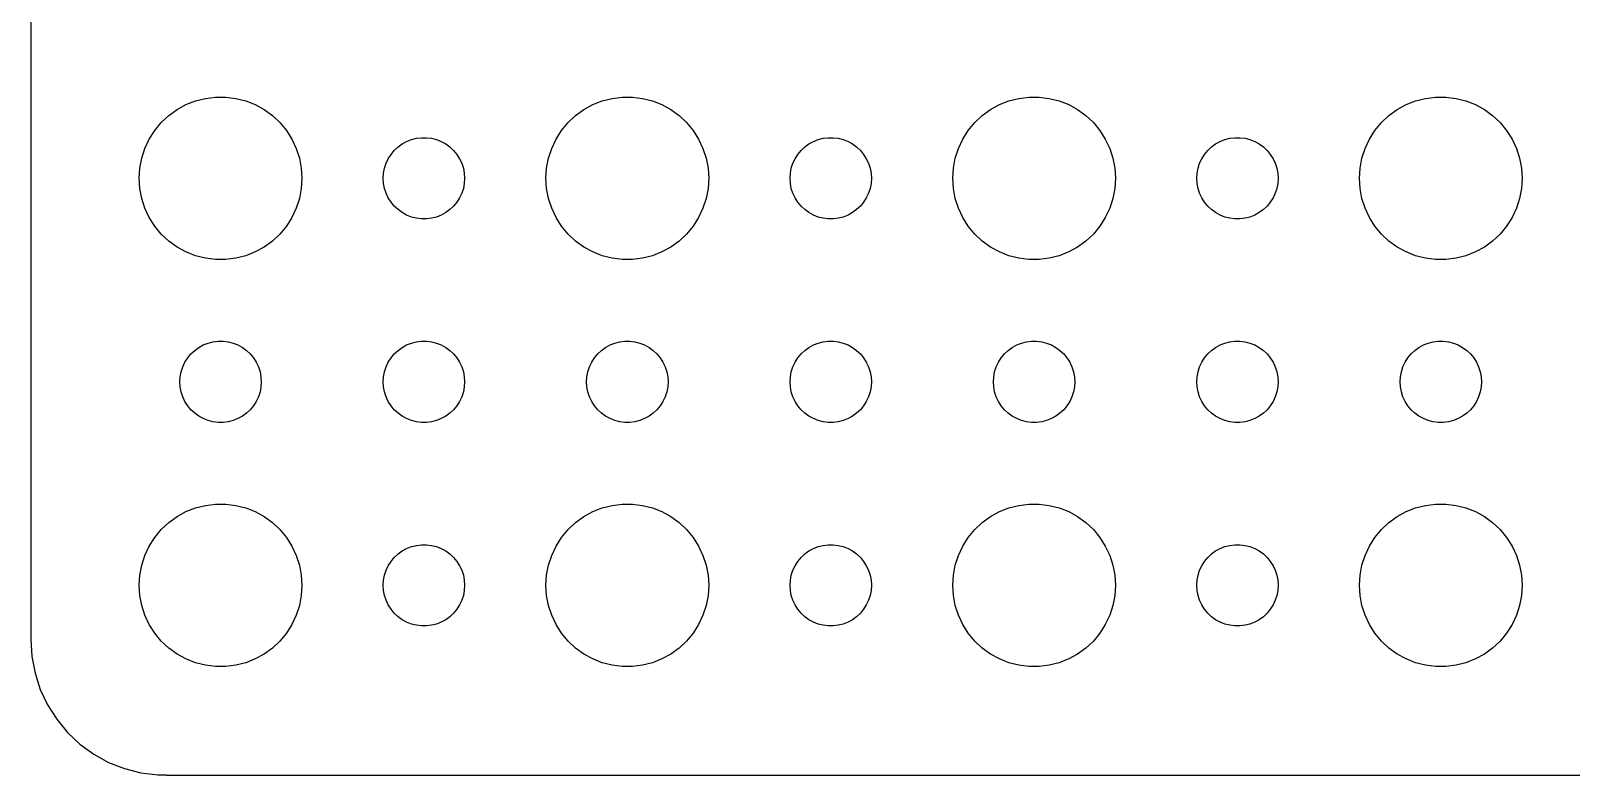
# Model space of a CAD drawing. Extents: x -60 to 60, y -59 to 59.
# Drawn here: x -59.5 to -2.7, y -59.5 to -32.1 of the extents above; entities that cross this region are included whole.
import ezdxf

# ---------------------------------------------------------------- set-up
doc = ezdxf.new("R2010")
doc.units = 0
doc.layers.get('0').update_dxf_attribs({"linetype": 'CONTINUOUS'})

msp = doc.modelspace()

# ---------------------------------------------------------------- linework, layer by layer
msp.add_lwpolyline([(-59.5, 54.5), (-59.5, -54.5), (-59.4606, -55.1267), (-59.3429, -55.7434), (-59.1489, -56.3406), (-58.8815, -56.9088), (-58.5451, -57.4389), (-58.1448, -57.9227), (-57.6871, -58.3526), (-57.1791, -58.7216), (-56.6289, -59.0241), (-56.0451, -59.2553), (-55.4369, -59.4114), (-54.814, -59.4901), (-54.5, -59.4901), (-54.5, -59.497), (54.5, -59.497)])
for points in [[(-52.6884, -40.4941), (-53.0621, -40.4469), (-53.4271, -40.3532), (-53.7773, -40.2145), (-54.1075, -40.033), (-54.4123, -39.8115), (-54.6869, -39.5536), (-54.9271, -39.2634), (-55.1289, -38.9453), (-55.2893, -38.6044), (-55.4057, -38.2461), (-55.4763, -37.876), (-55.5, -37.5), (-55.4763, -37.124), (-55.4057, -36.7539), (-55.2893, -36.3956), (-55.1289, -36.0547), (-54.9271, -35.7366), (-54.6869, -35.4464), (-54.4123, -35.1885), (-54.1075, -34.967), (-53.7773, -34.7855), (-53.4271, -34.6468), (-53.0621, -34.5531), (-52.6884, -34.5059), (-52.3116, -34.5059), (-51.9379, -34.5531), (-51.5729, -34.6468), (-51.2227, -34.7855), (-50.8925, -34.967), (-50.5877, -35.1885), (-50.3131, -35.4464), (-50.0729, -35.7366), (-49.8711, -36.0547), (-49.7107, -36.3956), (-49.5943, -36.7539), (-49.5237, -37.124), (-49.5, -37.5), (-49.5237, -37.876), (-49.5943, -38.2461), (-49.7107, -38.6044), (-49.8711, -38.9453), (-50.0729, -39.2634), (-50.3131, -39.5536), (-50.5877, -39.8115), (-50.8925, -40.033), (-51.2227, -40.2145), (-51.5729, -40.3532), (-51.9379, -40.4469), (-52.3116, -40.4941)], [(-37.6884, -40.4941), (-38.0621, -40.4469), (-38.4271, -40.3532), (-38.7773, -40.2145), (-39.1075, -40.033), (-39.4123, -39.8115), (-39.6869, -39.5536), (-39.9271, -39.2634), (-40.1289, -38.9453), (-40.2893, -38.6044), (-40.4057, -38.2461), (-40.4763, -37.876), (-40.5, -37.5), (-40.4763, -37.124), (-40.4057, -36.7539), (-40.2893, -36.3956), (-40.1289, -36.0547), (-39.9271, -35.7366), (-39.6869, -35.4464), (-39.4123, -35.1885), (-39.1075, -34.967), (-38.7773, -34.7855), (-38.4271, -34.6468), (-38.0621, -34.5531), (-37.6884, -34.5059), (-37.3116, -34.5059), (-36.9379, -34.5531), (-36.5729, -34.6468), (-36.2227, -34.7855), (-35.8925, -34.967), (-35.5877, -35.1885), (-35.3131, -35.4464), (-35.0729, -35.7366), (-34.8711, -36.0547), (-34.7107, -36.3956), (-34.5943, -36.7539), (-34.5237, -37.124), (-34.5, -37.5), (-34.5237, -37.876), (-34.5943, -38.2461), (-34.7107, -38.6044), (-34.8711, -38.9453), (-35.0729, -39.2634), (-35.3131, -39.5536), (-35.5877, -39.8115), (-35.8925, -40.033), (-36.2227, -40.2145), (-36.5729, -40.3532), (-36.9379, -40.4469), (-37.3116, -40.4941)], [(-22.6884, -40.4941), (-23.0621, -40.4469), (-23.4271, -40.3532), (-23.7773, -40.2145), (-24.1075, -40.033), (-24.4123, -39.8115), (-24.6869, -39.5536), (-24.9271, -39.2634), (-25.1289, -38.9453), (-25.2893, -38.6044), (-25.4057, -38.2461), (-25.4763, -37.876), (-25.5, -37.5), (-25.4763, -37.124), (-25.4057, -36.7539), (-25.2893, -36.3956), (-25.1289, -36.0547), (-24.9271, -35.7366), (-24.6869, -35.4464), (-24.4123, -35.1885), (-24.1075, -34.967), (-23.7773, -34.7855), (-23.4271, -34.6468), (-23.0621, -34.5531), (-22.6884, -34.5059), (-22.3116, -34.5059), (-21.9379, -34.5531), (-21.5729, -34.6468), (-21.2227, -34.7855), (-20.8925, -34.967), (-20.5877, -35.1885), (-20.3131, -35.4464), (-20.0729, -35.7366), (-19.8711, -36.0547), (-19.7107, -36.3956), (-19.5943, -36.7539), (-19.5237, -37.124), (-19.5, -37.5), (-19.5237, -37.876), (-19.5943, -38.2461), (-19.7107, -38.6044), (-19.8711, -38.9453), (-20.0729, -39.2634), (-20.3131, -39.5536), (-20.5877, -39.8115), (-20.8925, -40.033), (-21.2227, -40.2145), (-21.5729, -40.3532), (-21.9379, -40.4469), (-22.3116, -40.4941)], [(-7.68837, -40.4941), (-8.06214, -40.4469), (-8.42705, -40.3532), (-8.77734, -40.2145), (-9.10748, -40.033), (-9.41227, -39.8115), (-9.68691, -39.5536), (-9.92705, -39.2634), (-10.1289, -38.9453), (-10.2893, -38.6044), (-10.4057, -38.2461), (-10.4763, -37.876), (-10.5, -37.5), (-10.4763, -37.124), (-10.4057, -36.7539), (-10.2893, -36.3956), (-10.1289, -36.0547), (-9.92705, -35.7366), (-9.68691, -35.4464), (-9.41227, -35.1885), (-9.10748, -34.967), (-8.77734, -34.7855), (-8.42705, -34.6468), (-8.06214, -34.5531), (-7.68837, -34.5059), (-7.31163, -34.5059), (-6.93786, -34.5531), (-6.57295, -34.6468), (-6.22266, -34.7855), (-5.89252, -34.967), (-5.58773, -35.1885), (-5.31309, -35.4464), (-5.07295, -35.7366), (-4.87108, -36.0547), (-4.71067, -36.3956), (-4.59425, -36.7539), (-4.52366, -37.124), (-4.5, -37.5), (-4.52366, -37.876), (-4.59425, -38.2461), (-4.71067, -38.6044), (-4.87108, -38.9453), (-5.07295, -39.2634), (-5.31309, -39.5536), (-5.58773, -39.8115), (-5.89252, -40.033), (-6.22266, -40.2145), (-6.57295, -40.3532), (-6.93786, -40.4469), (-7.31163, -40.4941)], [(-45.0942, -38.997), (-45.2811, -38.9734), (-45.4635, -38.9266), (-45.6387, -38.8572), (-45.8037, -38.7665), (-45.9561, -38.6558), (-46.0935, -38.5268), (-46.2135, -38.3817), (-46.3145, -38.2226), (-46.3947, -38.0522), (-46.4529, -37.873), (-46.4882, -37.688), (-46.5, -37.5), (-46.4882, -37.312), (-46.4529, -37.127), (-46.3947, -36.9478), (-46.3145, -36.7774), (-46.2135, -36.6183), (-46.0935, -36.4732), (-45.9561, -36.3442), (-45.8037, -36.2335), (-45.6387, -36.1428), (-45.4635, -36.0734), (-45.2811, -36.0266), (-45.0942, -36.003), (-44.9058, -36.003), (-44.7189, -36.0266), (-44.5365, -36.0734), (-44.3613, -36.1428), (-44.1963, -36.2335), (-44.0439, -36.3442), (-43.9065, -36.4732), (-43.7865, -36.6183), (-43.6855, -36.7774), (-43.6053, -36.9478), (-43.5471, -37.127), (-43.5118, -37.312), (-43.5, -37.5), (-43.5118, -37.688), (-43.5471, -37.873), (-43.6053, -38.0522), (-43.6855, -38.2226), (-43.7865, -38.3817), (-43.9065, -38.5268), (-44.0439, -38.6558), (-44.1963, -38.7665), (-44.3613, -38.8572), (-44.5365, -38.9266), (-44.7189, -38.9734), (-44.9058, -38.997)], [(-30.0942, -38.997), (-30.2811, -38.9734), (-30.4635, -38.9266), (-30.6387, -38.8572), (-30.8037, -38.7665), (-30.9561, -38.6558), (-31.0935, -38.5268), (-31.2135, -38.3817), (-31.3145, -38.2226), (-31.3947, -38.0522), (-31.4529, -37.873), (-31.4882, -37.688), (-31.5, -37.5), (-31.4882, -37.312), (-31.4529, -37.127), (-31.3947, -36.9478), (-31.3145, -36.7774), (-31.2135, -36.6183), (-31.0935, -36.4732), (-30.9561, -36.3442), (-30.8037, -36.2335), (-30.6387, -36.1428), (-30.4635, -36.0734), (-30.2811, -36.0266), (-30.0942, -36.003), (-29.9058, -36.003), (-29.7189, -36.0266), (-29.5365, -36.0734), (-29.3613, -36.1428), (-29.1963, -36.2335), (-29.0439, -36.3442), (-28.9065, -36.4732), (-28.7865, -36.6183), (-28.6855, -36.7774), (-28.6053, -36.9478), (-28.5471, -37.127), (-28.5118, -37.312), (-28.5, -37.5), (-28.5118, -37.688), (-28.5471, -37.873), (-28.6053, -38.0522), (-28.6855, -38.2226), (-28.7865, -38.3817), (-28.9065, -38.5268), (-29.0439, -38.6558), (-29.1963, -38.7665), (-29.3613, -38.8572), (-29.5365, -38.9266), (-29.7189, -38.9734), (-29.9058, -38.997)], [(-15.0942, -38.997), (-15.2811, -38.9734), (-15.4635, -38.9266), (-15.6387, -38.8572), (-15.8037, -38.7665), (-15.9561, -38.6558), (-16.0935, -38.5268), (-16.2135, -38.3817), (-16.3145, -38.2226), (-16.3947, -38.0522), (-16.4529, -37.873), (-16.4882, -37.688), (-16.5, -37.5), (-16.4882, -37.312), (-16.4529, -37.127), (-16.3947, -36.9478), (-16.3145, -36.7774), (-16.2135, -36.6183), (-16.0935, -36.4732), (-15.9561, -36.3442), (-15.8037, -36.2335), (-15.6387, -36.1428), (-15.4635, -36.0734), (-15.2811, -36.0266), (-15.0942, -36.003), (-14.9058, -36.003), (-14.7189, -36.0266), (-14.5365, -36.0734), (-14.3613, -36.1428), (-14.1963, -36.2335), (-14.0439, -36.3442), (-13.9065, -36.4732), (-13.7865, -36.6183), (-13.6855, -36.7774), (-13.6053, -36.9478), (-13.5471, -37.127), (-13.5118, -37.312), (-13.5, -37.5), (-13.5118, -37.688), (-13.5471, -37.873), (-13.6053, -38.0522), (-13.6855, -38.2226), (-13.7865, -38.3817), (-13.9065, -38.5268), (-14.0439, -38.6558), (-14.1963, -38.7665), (-14.3613, -38.8572), (-14.5365, -38.9266), (-14.7189, -38.9734), (-14.9058, -38.997)], [(-52.5942, -46.497), (-52.7811, -46.4734), (-52.9635, -46.4266), (-53.1387, -46.3572), (-53.3037, -46.2665), (-53.4561, -46.1558), (-53.5935, -46.0268), (-53.7135, -45.8817), (-53.8145, -45.7226), (-53.8947, -45.5522), (-53.9529, -45.373), (-53.9882, -45.188), (-54, -45), (-53.9882, -44.812), (-53.9529, -44.627), (-53.8947, -44.4478), (-53.8145, -44.2774), (-53.7135, -44.1183), (-53.5935, -43.9732), (-53.4561, -43.8442), (-53.3037, -43.7335), (-53.1387, -43.6428), (-52.9635, -43.5734), (-52.7811, -43.5266), (-52.5942, -43.503), (-52.4058, -43.503), (-52.2189, -43.5266), (-52.0365, -43.5734), (-51.8613, -43.6428), (-51.6963, -43.7335), (-51.5439, -43.8442), (-51.4065, -43.9732), (-51.2865, -44.1183), (-51.1855, -44.2774), (-51.1053, -44.4478), (-51.0471, -44.627), (-51.0118, -44.812), (-51, -45), (-51.0118, -45.188), (-51.0471, -45.373), (-51.1053, -45.5522), (-51.1855, -45.7226), (-51.2865, -45.8817), (-51.4065, -46.0268), (-51.5439, -46.1558), (-51.6963, -46.2665), (-51.8613, -46.3572), (-52.0365, -46.4266), (-52.2189, -46.4734), (-52.4058, -46.497)], [(-45.0942, -46.497), (-45.2811, -46.4734), (-45.4635, -46.4266), (-45.6387, -46.3572), (-45.8037, -46.2665), (-45.9561, -46.1558), (-46.0935, -46.0268), (-46.2135, -45.8817), (-46.3145, -45.7226), (-46.3947, -45.5522), (-46.4529, -45.373), (-46.4882, -45.188), (-46.5, -45), (-46.4882, -44.812), (-46.4529, -44.627), (-46.3947, -44.4478), (-46.3145, -44.2774), (-46.2135, -44.1183), (-46.0935, -43.9732), (-45.9561, -43.8442), (-45.8037, -43.7335), (-45.6387, -43.6428), (-45.4635, -43.5734), (-45.2811, -43.5266), (-45.0942, -43.503), (-44.9058, -43.503), (-44.7189, -43.5266), (-44.5365, -43.5734), (-44.3613, -43.6428), (-44.1963, -43.7335), (-44.0439, -43.8442), (-43.9065, -43.9732), (-43.7865, -44.1183), (-43.6855, -44.2774), (-43.6053, -44.4478), (-43.5471, -44.627), (-43.5118, -44.812), (-43.5, -45), (-43.5118, -45.188), (-43.5471, -45.373), (-43.6053, -45.5522), (-43.6855, -45.7226), (-43.7865, -45.8817), (-43.9065, -46.0268), (-44.0439, -46.1558), (-44.1963, -46.2665), (-44.3613, -46.3572), (-44.5365, -46.4266), (-44.7189, -46.4734), (-44.9058, -46.497)], [(-37.5942, -46.497), (-37.7811, -46.4734), (-37.9635, -46.4266), (-38.1387, -46.3572), (-38.3037, -46.2665), (-38.4561, -46.1558), (-38.5935, -46.0268), (-38.7135, -45.8817), (-38.8145, -45.7226), (-38.8947, -45.5522), (-38.9529, -45.373), (-38.9882, -45.188), (-39, -45), (-38.9882, -44.812), (-38.9529, -44.627), (-38.8947, -44.4478), (-38.8145, -44.2774), (-38.7135, -44.1183), (-38.5935, -43.9732), (-38.4561, -43.8442), (-38.3037, -43.7335), (-38.1387, -43.6428), (-37.9635, -43.5734), (-37.7811, -43.5266), (-37.5942, -43.503), (-37.4058, -43.503), (-37.2189, -43.5266), (-37.0365, -43.5734), (-36.8613, -43.6428), (-36.6963, -43.7335), (-36.5439, -43.8442), (-36.4065, -43.9732), (-36.2865, -44.1183), (-36.1855, -44.2774), (-36.1053, -44.4478), (-36.0471, -44.627), (-36.0118, -44.812), (-36, -45), (-36.0118, -45.188), (-36.0471, -45.373), (-36.1053, -45.5522), (-36.1855, -45.7226), (-36.2865, -45.8817), (-36.4065, -46.0268), (-36.5439, -46.1558), (-36.6963, -46.2665), (-36.8613, -46.3572), (-37.0365, -46.4266), (-37.2189, -46.4734), (-37.4058, -46.497)], [(-30.0942, -46.497), (-30.2811, -46.4734), (-30.4635, -46.4266), (-30.6387, -46.3572), (-30.8037, -46.2665), (-30.9561, -46.1558), (-31.0935, -46.0268), (-31.2135, -45.8817), (-31.3145, -45.7226), (-31.3947, -45.5522), (-31.4529, -45.373), (-31.4882, -45.188), (-31.5, -45), (-31.4882, -44.812), (-31.4529, -44.627), (-31.3947, -44.4478), (-31.3145, -44.2774), (-31.2135, -44.1183), (-31.0935, -43.9732), (-30.9561, -43.8442), (-30.8037, -43.7335), (-30.6387, -43.6428), (-30.4635, -43.5734), (-30.2811, -43.5266), (-30.0942, -43.503), (-29.9058, -43.503), (-29.7189, -43.5266), (-29.5365, -43.5734), (-29.3613, -43.6428), (-29.1963, -43.7335), (-29.0439, -43.8442), (-28.9065, -43.9732), (-28.7865, -44.1183), (-28.6855, -44.2774), (-28.6053, -44.4478), (-28.5471, -44.627), (-28.5118, -44.812), (-28.5, -45), (-28.5118, -45.188), (-28.5471, -45.373), (-28.6053, -45.5522), (-28.6855, -45.7226), (-28.7865, -45.8817), (-28.9065, -46.0268), (-29.0439, -46.1558), (-29.1963, -46.2665), (-29.3613, -46.3572), (-29.5365, -46.4266), (-29.7189, -46.4734), (-29.9058, -46.497)], [(-22.5942, -46.497), (-22.7811, -46.4734), (-22.9635, -46.4266), (-23.1387, -46.3572), (-23.3037, -46.2665), (-23.4561, -46.1558), (-23.5935, -46.0268), (-23.7135, -45.8817), (-23.8145, -45.7226), (-23.8947, -45.5522), (-23.9529, -45.373), (-23.9882, -45.188), (-24, -45), (-23.9882, -44.812), (-23.9529, -44.627), (-23.8947, -44.4478), (-23.8145, -44.2774), (-23.7135, -44.1183), (-23.5935, -43.9732), (-23.4561, -43.8442), (-23.3037, -43.7335), (-23.1387, -43.6428), (-22.9635, -43.5734), (-22.7811, -43.5266), (-22.5942, -43.503), (-22.4058, -43.503), (-22.2189, -43.5266), (-22.0365, -43.5734), (-21.8613, -43.6428), (-21.6963, -43.7335), (-21.5439, -43.8442), (-21.4065, -43.9732), (-21.2865, -44.1183), (-21.1855, -44.2774), (-21.1053, -44.4478), (-21.0471, -44.627), (-21.0118, -44.812), (-21, -45), (-21.0118, -45.188), (-21.0471, -45.373), (-21.1053, -45.5522), (-21.1855, -45.7226), (-21.2865, -45.8817), (-21.4065, -46.0268), (-21.5439, -46.1558), (-21.6963, -46.2665), (-21.8613, -46.3572), (-22.0365, -46.4266), (-22.2189, -46.4734), (-22.4058, -46.497)], [(-15.0942, -46.497), (-15.2811, -46.4734), (-15.4635, -46.4266), (-15.6387, -46.3572), (-15.8037, -46.2665), (-15.9561, -46.1558), (-16.0935, -46.0268), (-16.2135, -45.8817), (-16.3145, -45.7226), (-16.3947, -45.5522), (-16.4529, -45.373), (-16.4882, -45.188), (-16.5, -45), (-16.4882, -44.812), (-16.4529, -44.627), (-16.3947, -44.4478), (-16.3145, -44.2774), (-16.2135, -44.1183), (-16.0935, -43.9732), (-15.9561, -43.8442), (-15.8037, -43.7335), (-15.6387, -43.6428), (-15.4635, -43.5734), (-15.2811, -43.5266), (-15.0942, -43.503), (-14.9058, -43.503), (-14.7189, -43.5266), (-14.5365, -43.5734), (-14.3613, -43.6428), (-14.1963, -43.7335), (-14.0439, -43.8442), (-13.9065, -43.9732), (-13.7865, -44.1183), (-13.6855, -44.2774), (-13.6053, -44.4478), (-13.5471, -44.627), (-13.5118, -44.812), (-13.5, -45), (-13.5118, -45.188), (-13.5471, -45.373), (-13.6053, -45.5522), (-13.6855, -45.7226), (-13.7865, -45.8817), (-13.9065, -46.0268), (-14.0439, -46.1558), (-14.1963, -46.2665), (-14.3613, -46.3572), (-14.5365, -46.4266), (-14.7189, -46.4734), (-14.9058, -46.497)], [(-7.59419, -46.497), (-7.78107, -46.4734), (-7.96353, -46.4266), (-8.13867, -46.3572), (-8.30374, -46.2665), (-8.45614, -46.1558), (-8.59345, -46.0268), (-8.71353, -45.8817), (-8.81446, -45.7226), (-8.89466, -45.5522), (-8.95287, -45.373), (-8.98817, -45.188), (-9, -45), (-8.98817, -44.812), (-8.95287, -44.627), (-8.89466, -44.4478), (-8.81446, -44.2774), (-8.71353, -44.1183), (-8.59345, -43.9732), (-8.45614, -43.8442), (-8.30374, -43.7335), (-8.13867, -43.6428), (-7.96353, -43.5734), (-7.78107, -43.5266), (-7.59419, -43.503), (-7.40581, -43.503), (-7.21893, -43.5266), (-7.03647, -43.5734), (-6.86133, -43.6428), (-6.69626, -43.7335), (-6.54386, -43.8442), (-6.40655, -43.9732), (-6.28647, -44.1183), (-6.18554, -44.2774), (-6.10534, -44.4478), (-6.04713, -44.627), (-6.01183, -44.812), (-6, -45), (-6.01183, -45.188), (-6.04713, -45.373), (-6.10534, -45.5522), (-6.18554, -45.7226), (-6.28647, -45.8817), (-6.40655, -46.0268), (-6.54386, -46.1558), (-6.69626, -46.2665), (-6.86133, -46.3572), (-7.03647, -46.4266), (-7.21893, -46.4734), (-7.40581, -46.497)], [(-52.6884, -55.4941), (-53.0621, -55.4469), (-53.4271, -55.3532), (-53.7773, -55.2145), (-54.1075, -55.033), (-54.4123, -54.8115), (-54.6869, -54.5536), (-54.9271, -54.2634), (-55.1289, -53.9453), (-55.2893, -53.6044), (-55.4057, -53.2461), (-55.4763, -52.876), (-55.5, -52.5), (-55.4763, -52.124), (-55.4057, -51.7539), (-55.2893, -51.3956), (-55.1289, -51.0547), (-54.9271, -50.7366), (-54.6869, -50.4464), (-54.4123, -50.1885), (-54.1075, -49.967), (-53.7773, -49.7855), (-53.4271, -49.6468), (-53.0621, -49.5531), (-52.6884, -49.5059), (-52.3116, -49.5059), (-51.9379, -49.5531), (-51.5729, -49.6468), (-51.2227, -49.7855), (-50.8925, -49.967), (-50.5877, -50.1885), (-50.3131, -50.4464), (-50.0729, -50.7366), (-49.8711, -51.0547), (-49.7107, -51.3956), (-49.5943, -51.7539), (-49.5237, -52.124), (-49.5, -52.5), (-49.5237, -52.876), (-49.5943, -53.2461), (-49.7107, -53.6044), (-49.8711, -53.9453), (-50.0729, -54.2634), (-50.3131, -54.5536), (-50.5877, -54.8115), (-50.8925, -55.033), (-51.2227, -55.2145), (-51.5729, -55.3532), (-51.9379, -55.4469), (-52.3116, -55.4941)], [(-37.6884, -55.4941), (-38.0621, -55.4469), (-38.4271, -55.3532), (-38.7773, -55.2145), (-39.1075, -55.033), (-39.4123, -54.8115), (-39.6869, -54.5536), (-39.9271, -54.2634), (-40.1289, -53.9453), (-40.2893, -53.6044), (-40.4057, -53.2461), (-40.4763, -52.876), (-40.5, -52.5), (-40.4763, -52.124), (-40.4057, -51.7539), (-40.2893, -51.3956), (-40.1289, -51.0547), (-39.9271, -50.7366), (-39.6869, -50.4464), (-39.4123, -50.1885), (-39.1075, -49.967), (-38.7773, -49.7855), (-38.4271, -49.6468), (-38.0621, -49.5531), (-37.6884, -49.5059), (-37.3116, -49.5059), (-36.9379, -49.5531), (-36.5729, -49.6468), (-36.2227, -49.7855), (-35.8925, -49.967), (-35.5877, -50.1885), (-35.3131, -50.4464), (-35.0729, -50.7366), (-34.8711, -51.0547), (-34.7107, -51.3956), (-34.5943, -51.7539), (-34.5237, -52.124), (-34.5, -52.5), (-34.5237, -52.876), (-34.5943, -53.2461), (-34.7107, -53.6044), (-34.8711, -53.9453), (-35.0729, -54.2634), (-35.3131, -54.5536), (-35.5877, -54.8115), (-35.8925, -55.033), (-36.2227, -55.2145), (-36.5729, -55.3532), (-36.9379, -55.4469), (-37.3116, -55.4941)], [(-22.6884, -55.4941), (-23.0621, -55.4469), (-23.4271, -55.3532), (-23.7773, -55.2145), (-24.1075, -55.033), (-24.4123, -54.8115), (-24.6869, -54.5536), (-24.9271, -54.2634), (-25.1289, -53.9453), (-25.2893, -53.6044), (-25.4057, -53.2461), (-25.4763, -52.876), (-25.5, -52.5), (-25.4763, -52.124), (-25.4057, -51.7539), (-25.2893, -51.3956), (-25.1289, -51.0547), (-24.9271, -50.7366), (-24.6869, -50.4464), (-24.4123, -50.1885), (-24.1075, -49.967), (-23.7773, -49.7855), (-23.4271, -49.6468), (-23.0621, -49.5531), (-22.6884, -49.5059), (-22.3116, -49.5059), (-21.9379, -49.5531), (-21.5729, -49.6468), (-21.2227, -49.7855), (-20.8925, -49.967), (-20.5877, -50.1885), (-20.3131, -50.4464), (-20.0729, -50.7366), (-19.8711, -51.0547), (-19.7107, -51.3956), (-19.5943, -51.7539), (-19.5237, -52.124), (-19.5, -52.5), (-19.5237, -52.876), (-19.5943, -53.2461), (-19.7107, -53.6044), (-19.8711, -53.9453), (-20.0729, -54.2634), (-20.3131, -54.5536), (-20.5877, -54.8115), (-20.8925, -55.033), (-21.2227, -55.2145), (-21.5729, -55.3532), (-21.9379, -55.4469), (-22.3116, -55.4941)], [(-7.68837, -55.4941), (-8.06214, -55.4469), (-8.42705, -55.3532), (-8.77734, -55.2145), (-9.10748, -55.033), (-9.41227, -54.8115), (-9.68691, -54.5536), (-9.92705, -54.2634), (-10.1289, -53.9453), (-10.2893, -53.6044), (-10.4057, -53.2461), (-10.4763, -52.876), (-10.5, -52.5), (-10.4763, -52.124), (-10.4057, -51.7539), (-10.2893, -51.3956), (-10.1289, -51.0547), (-9.92705, -50.7366), (-9.68691, -50.4464), (-9.41227, -50.1885), (-9.10748, -49.967), (-8.77734, -49.7855), (-8.42705, -49.6468), (-8.06214, -49.5531), (-7.68837, -49.5059), (-7.31163, -49.5059), (-6.93786, -49.5531), (-6.57295, -49.6468), (-6.22266, -49.7855), (-5.89252, -49.967), (-5.58773, -50.1885), (-5.31309, -50.4464), (-5.07295, -50.7366), (-4.87108, -51.0547), (-4.71067, -51.3956), (-4.59425, -51.7539), (-4.52366, -52.124), (-4.5, -52.5), (-4.52366, -52.876), (-4.59425, -53.2461), (-4.71067, -53.6044), (-4.87108, -53.9453), (-5.07295, -54.2634), (-5.31309, -54.5536), (-5.58773, -54.8115), (-5.89252, -55.033), (-6.22266, -55.2145), (-6.57295, -55.3532), (-6.93786, -55.4469), (-7.31163, -55.4941)], [(-45.0942, -53.997), (-45.2811, -53.9734), (-45.4635, -53.9266), (-45.6387, -53.8572), (-45.8037, -53.7665), (-45.9561, -53.6558), (-46.0935, -53.5268), (-46.2135, -53.3817), (-46.3145, -53.2226), (-46.3947, -53.0522), (-46.4529, -52.873), (-46.4882, -52.688), (-46.5, -52.5), (-46.4882, -52.312), (-46.4529, -52.127), (-46.3947, -51.9478), (-46.3145, -51.7774), (-46.2135, -51.6183), (-46.0935, -51.4732), (-45.9561, -51.3442), (-45.8037, -51.2335), (-45.6387, -51.1428), (-45.4635, -51.0734), (-45.2811, -51.0266), (-45.0942, -51.003), (-44.9058, -51.003), (-44.7189, -51.0266), (-44.5365, -51.0734), (-44.3613, -51.1428), (-44.1963, -51.2335), (-44.0439, -51.3442), (-43.9065, -51.4732), (-43.7865, -51.6183), (-43.6855, -51.7774), (-43.6053, -51.9478), (-43.5471, -52.127), (-43.5118, -52.312), (-43.5, -52.5), (-43.5118, -52.688), (-43.5471, -52.873), (-43.6053, -53.0522), (-43.6855, -53.2226), (-43.7865, -53.3817), (-43.9065, -53.5268), (-44.0439, -53.6558), (-44.1963, -53.7665), (-44.3613, -53.8572), (-44.5365, -53.9266), (-44.7189, -53.9734), (-44.9058, -53.997)], [(-30.0942, -53.997), (-30.2811, -53.9734), (-30.4635, -53.9266), (-30.6387, -53.8572), (-30.8037, -53.7665), (-30.9561, -53.6558), (-31.0935, -53.5268), (-31.2135, -53.3817), (-31.3145, -53.2226), (-31.3947, -53.0522), (-31.4529, -52.873), (-31.4882, -52.688), (-31.5, -52.5), (-31.4882, -52.312), (-31.4529, -52.127), (-31.3947, -51.9478), (-31.3145, -51.7774), (-31.2135, -51.6183), (-31.0935, -51.4732), (-30.9561, -51.3442), (-30.8037, -51.2335), (-30.6387, -51.1428), (-30.4635, -51.0734), (-30.2811, -51.0266), (-30.0942, -51.003), (-29.9058, -51.003), (-29.7189, -51.0266), (-29.5365, -51.0734), (-29.3613, -51.1428), (-29.1963, -51.2335), (-29.0439, -51.3442), (-28.9065, -51.4732), (-28.7865, -51.6183), (-28.6855, -51.7774), (-28.6053, -51.9478), (-28.5471, -52.127), (-28.5118, -52.312), (-28.5, -52.5), (-28.5118, -52.688), (-28.5471, -52.873), (-28.6053, -53.0522), (-28.6855, -53.2226), (-28.7865, -53.3817), (-28.9065, -53.5268), (-29.0439, -53.6558), (-29.1963, -53.7665), (-29.3613, -53.8572), (-29.5365, -53.9266), (-29.7189, -53.9734), (-29.9058, -53.997)], [(-15.0942, -53.997), (-15.2811, -53.9734), (-15.4635, -53.9266), (-15.6387, -53.8572), (-15.8037, -53.7665), (-15.9561, -53.6558), (-16.0935, -53.5268), (-16.2135, -53.3817), (-16.3145, -53.2226), (-16.3947, -53.0522), (-16.4529, -52.873), (-16.4882, -52.688), (-16.5, -52.5), (-16.4882, -52.312), (-16.4529, -52.127), (-16.3947, -51.9478), (-16.3145, -51.7774), (-16.2135, -51.6183), (-16.0935, -51.4732), (-15.9561, -51.3442), (-15.8037, -51.2335), (-15.6387, -51.1428), (-15.4635, -51.0734), (-15.2811, -51.0266), (-15.0942, -51.003), (-14.9058, -51.003), (-14.7189, -51.0266), (-14.5365, -51.0734), (-14.3613, -51.1428), (-14.1963, -51.2335), (-14.0439, -51.3442), (-13.9065, -51.4732), (-13.7865, -51.6183), (-13.6855, -51.7774), (-13.6053, -51.9478), (-13.5471, -52.127), (-13.5118, -52.312), (-13.5, -52.5), (-13.5118, -52.688), (-13.5471, -52.873), (-13.6053, -53.0522), (-13.6855, -53.2226), (-13.7865, -53.3817), (-13.9065, -53.5268), (-14.0439, -53.6558), (-14.1963, -53.7665), (-14.3613, -53.8572), (-14.5365, -53.9266), (-14.7189, -53.9734), (-14.9058, -53.997)]]:
    msp.add_lwpolyline(points, close=True)

doc.saveas('drawing.dxf')
